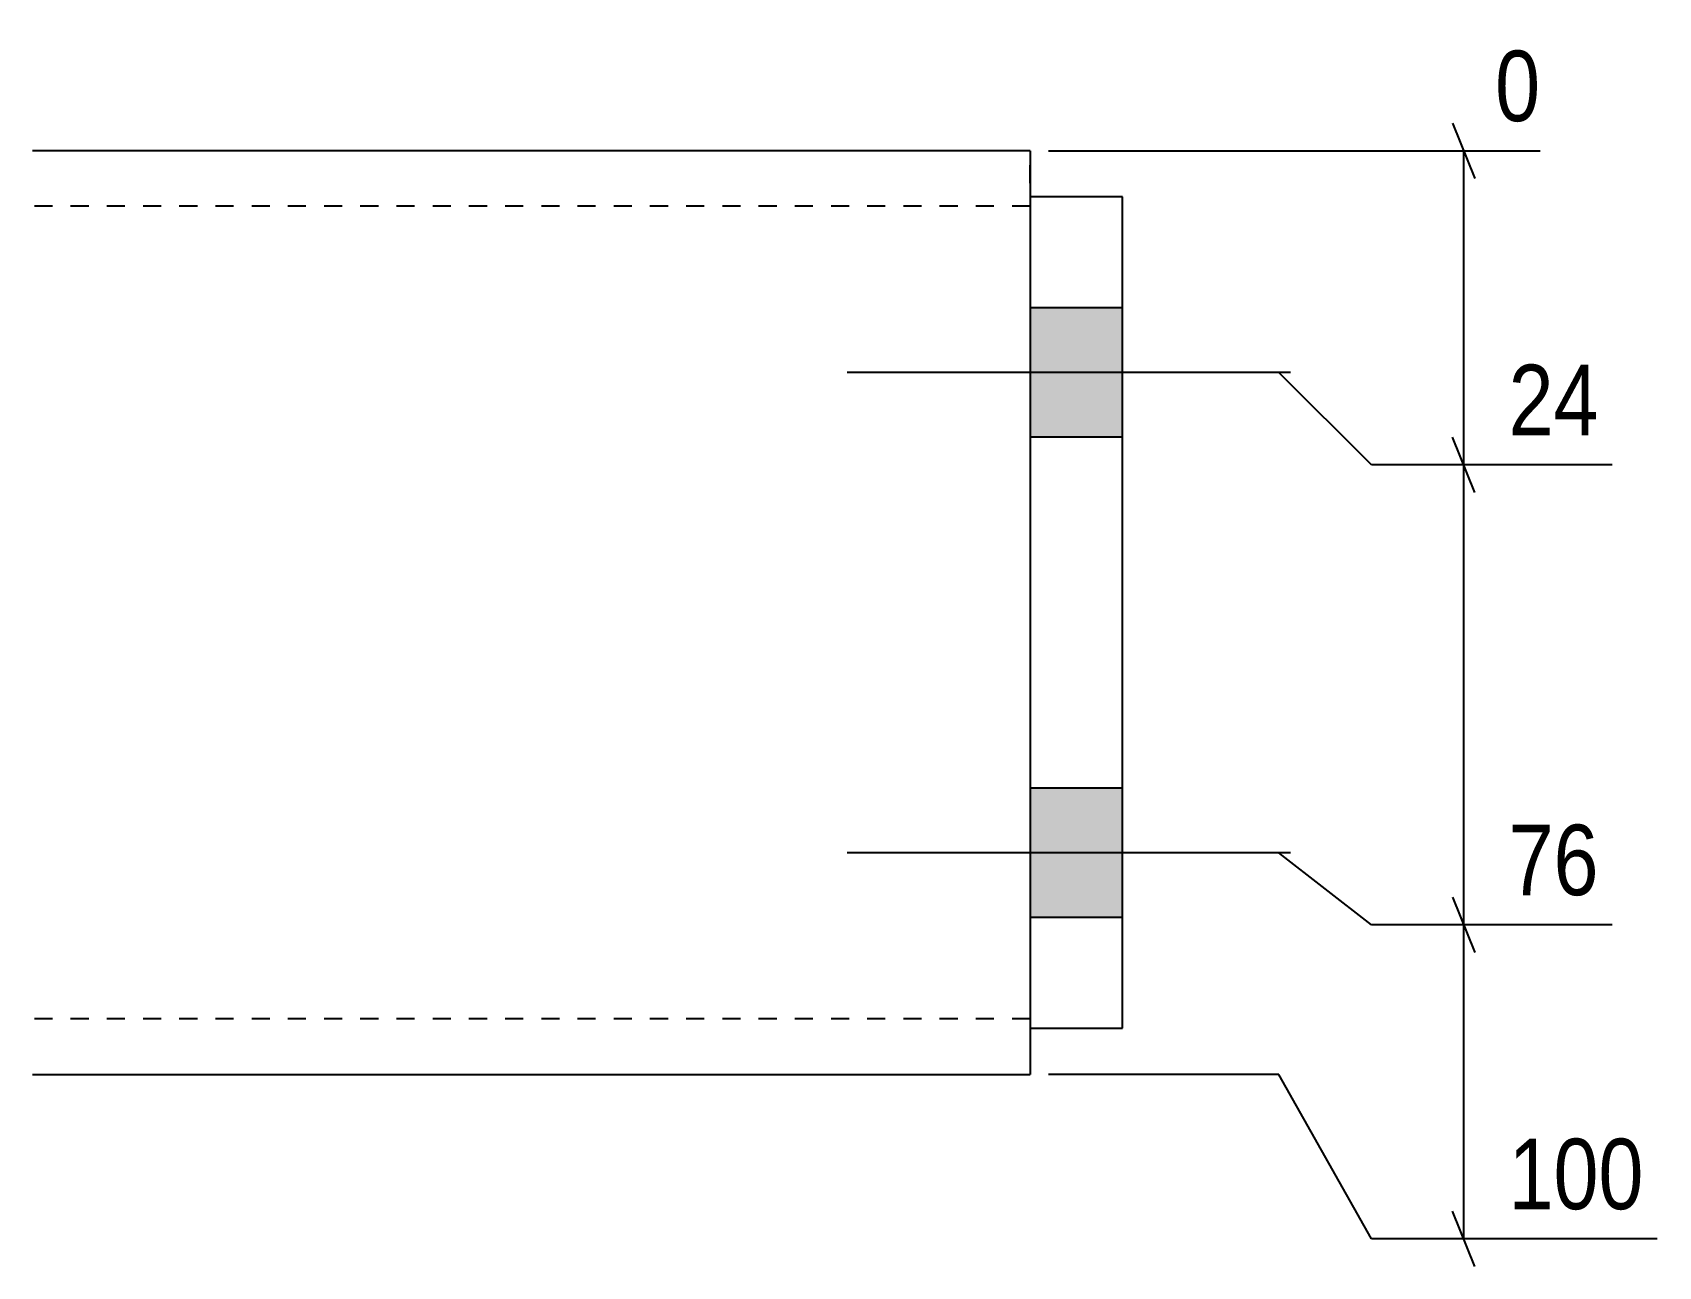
# Model space of a CAD drawing. Header units: millimetres. Extents: x 2 to 17245, y 2 to 277.
# Drawn here: x 8543.3 to 8719.3, y 17 to 150.6 of the extents above; entities that cross this region are included whole.
import ezdxf

# ---------------------------------------------------------------- set-up
doc = ezdxf.new("R2010")
doc.units = ezdxf.units.MM
doc.linetypes.add('DXK_LINE_DOT2', pattern=[3.9198, 1.9599, -1.9599])
doc.layers.add('MÅLSÆTNING', color=7, linetype='Continuous')
doc.layers.add('STÅL', color=7, linetype='Continuous')
doc.styles.add('Arial Narrow', font='ARIALN.TTF', dxfattribs={"height": 0.2})

msp = doc.modelspace()

# ---------------------------------------------------------------- hatches: boundary and pattern name
at = {"layer": 'STÅL', "linetype": 'Continuous'}
for points in [[(8661.32, 106.8), (8661.32, 120.8), (8651.32, 120.8), (8651.32, 106.8)], [(8661.32, 54.8), (8661.32, 68.8), (8651.32, 68.8), (8651.32, 54.8)]]:
    msp.add_hatch(color=96, dxfattribs=at).paths.add_polyline_path(points)

# ---------------------------------------------------------------- linework, layer by layer
at = {"layer": 'MÅLSÆTNING', "color": 7, "linetype": 'Continuous'}
for p, q in [((8697.06, 140.8), (8699.46, 134.8)), ((8653.32, 137.8), (8706.54, 137.8)), ((8698.26, 103.8), (8698.26, 137.8)), ((8678.26, 113.8), (8653.32, 113.8)), ((8678.26, 113.8), (8653.32, 113.8)), ((8688.26, 103.8), (8678.26, 113.8)), ((8688.26, 103.8), (8678.26, 113.8)), ((8699.46, 100.8), (8697.06, 106.8)), ((8699.46, 100.8), (8697.06, 106.8)), ((8714.33, 103.8), (8688.26, 103.8)), ((8714.33, 103.8), (8688.26, 103.8)), ((8698.26, 54), (8698.26, 103.8)), ((8678.26, 61.8), (8653.32, 61.8)), ((8678.26, 61.8), (8653.32, 61.8)), ((8688.26, 54), (8678.26, 61.8)), ((8688.26, 54), (8678.26, 61.8)), ((8697.06, 57), (8699.46, 51)), ((8697.06, 57), (8699.46, 51)), ((8714.33, 54), (8688.26, 54)), ((8714.33, 54), (8688.26, 54)), ((8698.26, 20), (8698.26, 54)), ((8678.26, 37.8), (8653.32, 37.8)), ((8688.26, 20), (8678.26, 37.8)), ((8699.46, 17), (8697.06, 23)), ((8719.2, 20), (8688.26, 20))]:
    msp.add_line(p, q, dxfattribs=at)
at = {"layer": 'STÅL', "color": 2, "linetype": 'Continuous'}
for p, q in [((8651.32, 137.8), (8543.32, 137.8)), ((8651.32, 137.8), (8651.32, 136.89)), ((8651.32, 136.89), (8651.32, 125.8)), ((8661.32, 132.8), (8651.32, 132.8)), ((8661.32, 42.8), (8661.32, 132.8)), ((8651.32, 125.8), (8651.32, 49.8)), ((8651.32, 49.8), (8651.32, 37.8)), ((8651.32, 42.8), (8661.32, 42.8)), ((8543.32, 37.8), (8651.32, 37.8))]:
    msp.add_line(p, q, dxfattribs=at)
at = {"layer": 'STÅL', "color": 7, "linetype": 'DXK_LINE_DOT2'}
for p, q in [((8651.32, 134.29), (8651.32, 137.8)), ((8651.32, 132.8), (8651.32, 42.8)), ((8651.32, 131.8), (8543.32, 131.8)), ((8651.32, 43.8), (8543.32, 43.8))]:
    msp.add_line(p, q, dxfattribs=at)
at = {"layer": 'STÅL', "color": 96, "linetype": 'Continuous'}
for p, q in [((8661.32, 120.8), (8651.32, 120.8)), ((8679.52, 113.8), (8631.52, 113.8)), ((8661.32, 106.8), (8651.32, 106.8)), ((8661.32, 68.8), (8651.32, 68.8)), ((8679.52, 61.8), (8631.52, 61.8)), ((8661.32, 54.8), (8651.32, 54.8))]:
    msp.add_line(p, q, dxfattribs=at)

# ---------------------------------------------------------------- wipeouts: each hides what was drawn before it
at = {"color": 0, "linetype": 'Continuous'}
for points in [[(8714.47, 105.4), (8714.47, 116.6), (8701.52, 116.6), (8701.52, 105.4)], [(8714.47, 55.6), (8714.47, 66.8), (8701.52, 66.8), (8701.52, 55.6)], [(8719.34, 21.6), (8719.34, 32.8), (8701.52, 32.8), (8701.52, 21.6)]]:
    msp.add_wipeout(points, dxfattribs=at).dxf.layer = 'MÅLSÆTNING'

# ---------------------------------------------------------------- next in the draw order: texts
at = {"layer": 'MÅLSÆTNING', "color": 3, "linetype": 'Continuous', "style": 'Arial Narrow'}
for s, p in [('24', (8703.12, 107)), ('76', (8703.12, 57.2)), ('100', (8703.12, 23.2))]:
    msp.add_text(s, height=7.635, dxfattribs=at).set_placement(p)

# ---------------------------------------------------------------- next in the draw order: wipeouts: each hides what was drawn before it
at = {"color": 0, "linetype": 'Continuous'}
msp.add_wipeout([(8708.14, 139.4), (8708.14, 150.6), (8700.06, 150.6), (8700.06, 139.4)], dxfattribs=at).dxf.layer = 'MÅLSÆTNING'

# ---------------------------------------------------------------- next in the draw order: texts
at = {"layer": 'MÅLSÆTNING', "color": 3, "linetype": 'Continuous', "style": 'Arial Narrow'}
msp.add_text('0', height=7.64, dxfattribs=at).set_placement((8701.66, 141))

doc.saveas('drawing.dxf')
